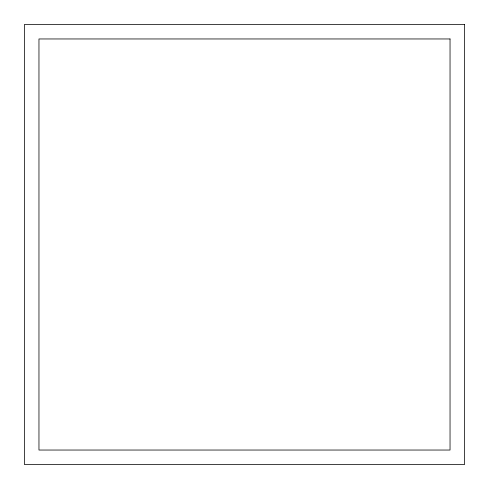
<?xml version="1.0" encoding="UTF-8"?>
<svg xmlns="http://www.w3.org/2000/svg" width="489" height="489" viewBox="0 0 489 489"><rect width="100%" height="100%" fill="white"/><g stroke="black" fill="none" stroke-linecap="round" stroke-linejoin="round"><path stroke-width="0.73" d="M464.55 24.45L24.45 24.45L24.45 464.55L464.55 464.55L464.55 24.45M450.039 38.961L38.961 38.961L38.961 450.039L450.039 450.039L450.039 38.961"/></g></svg>
